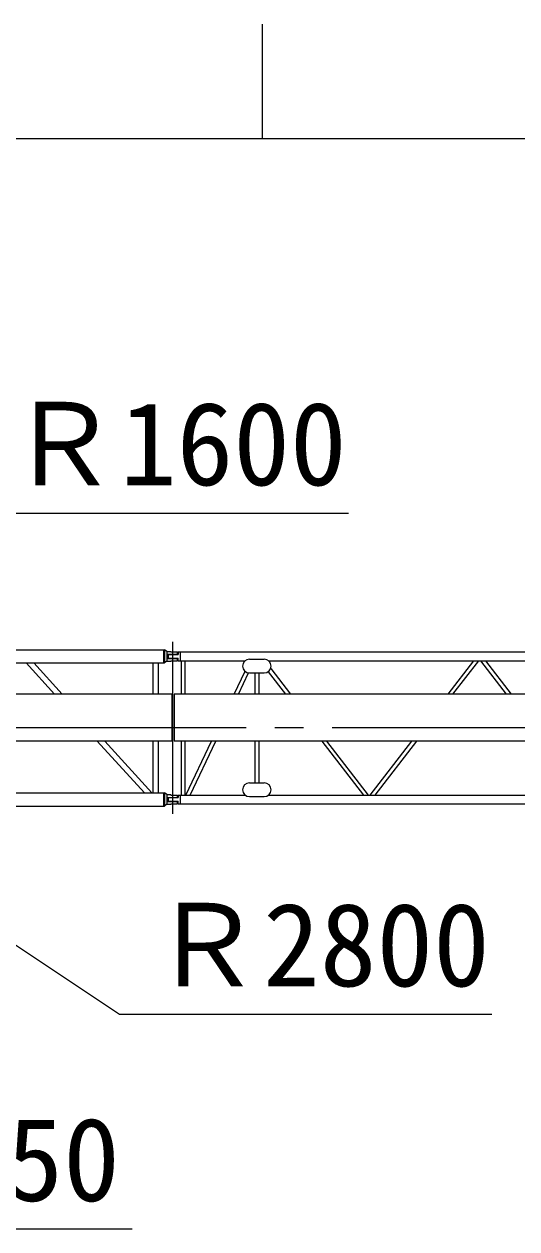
# Model space of a CAD drawing. Units: millimetres on the paper. Extents: x -210 to 210, y -146 to 148.
# Drawn here: x -138.45 to -121.24, y 100.42 to 142.5 of the extents above; entities that cross this region are included whole.
import ezdxf
from ezdxf.enums import TextEntityAlignment as Align

# ---------------------------------------------------------------- set-up
doc = ezdxf.new("R2010")
doc.units = ezdxf.units.MM
doc.linetypes.add('CHAIN2', pattern=[12, 9, -1, 1, -1])
doc.layers.add('1-1_MAIN0', color=3, linetype='Continuous', lineweight=18)
doc.layers.add('1-5_WAKU0', color=3, linetype='Continuous', lineweight=18)
doc.styles.add('ＭＳ ゴシック', font='')
doc.styles.get('ＭＳ ゴシック').set_extended_font_data('MS Gothic')

msp = doc.modelspace()

# ---------------------------------------------------------------- linework, layer by layer
at = {"layer": '1-1_MAIN0', "color": 7}
for p, q in [((-140.121, 125.418), (-127.121, 125.418)), ((-140.802, 111.705), (-135.121, 107.918)), ((-135.121, 107.918), (-122.121, 107.918))]:
    msp.add_line(p, q, dxfattribs=at)
at = {"layer": '1-1_MAIN0', "linetype": 'CHAIN2'}
for p, q in [((-133.254, 114.918), (-133.254, 120.918)), ((-133.254, 117.918), (-145.121, 117.918)), ((-106.691, 117.918), (-133.254, 117.918))]:
    msp.add_line(p, q, dxfattribs=at)
at = {"layer": '1-1_MAIN0'}
for p, q in [((-159.361, 120.646), (-133.546, 120.646)), ((-133.586, 120.646), (-133.586, 120.189)), ((-133.546, 120.646), (-133.546, 120.189)), ((-133.466, 120.588), (-133.546, 120.646)), ((-133.466, 120.588), (-133.466, 120.248)), ((-133.466, 120.588), (-133.332, 120.588)), ((-133.426, 120.49), (-133.426, 120.346)), ((-133.426, 120.49), (-133.094, 120.49)), ((-133.406, 120.482), (-133.074, 120.482)), ((-133.406, 120.354), (-133.406, 120.482)), ((-133.332, 120.57), (-133.332, 120.588)), ((-133.332, 120.57), (-133.094, 120.57)), ((-133.094, 120.49), (-133.094, 120.57)), ((-133.074, 120.57), (-133.074, 120.482)), ((-133.074, 120.57), (-106.539, 120.57)), ((-133.002, 120.57), (-133.002, 120.265)), ((-159.361, 120.189), (-133.546, 120.189)), ((-138.374, 120.189), (-137.383, 119.098)), ((-138.111, 120.189), (-137.12, 119.098)), ((-133.948, 119.098), (-133.948, 120.189)), ((-133.754, 119.098), (-133.754, 120.189)), ((-133.466, 120.248), (-133.546, 120.189)), ((-133.466, 120.248), (-133.332, 120.248)), ((-133.426, 120.346), (-133.094, 120.346)), ((-133.406, 120.354), (-133.074, 120.354)), ((-133.332, 120.265), (-133.094, 120.265)), ((-133.332, 120.248), (-133.332, 120.265)), ((-133.094, 120.265), (-133.094, 120.346)), ((-133.074, 120.265), (-133.074, 120.354)), ((-133.074, 120.265), (-130.732, 120.265)), ((-132.959, 119.098), (-132.959, 120.265)), ((-132.823, 119.098), (-132.823, 120.265)), ((-130.582, 120.318), (-130.062, 120.318)), ((-129.912, 120.265), (-106.539, 120.265)), ((-129.839, 119.988), (-129.152, 119.098)), ((-123.648, 119.098), (-122.748, 120.265)), ((-123.476, 119.098), (-122.576, 120.265)), ((-122.512, 120.265), (-121.612, 119.098)), ((-122.341, 120.265), (-121.44, 119.098)), ((-131.117, 119.098), (-130.736, 119.894)), ((-130.966, 119.098), (-130.611, 119.839)), ((-130.582, 119.838), (-130.062, 119.838)), ((-130.39, 119.838), (-130.39, 119.098)), ((-130.254, 119.838), (-130.254, 119.098)), ((-129.927, 119.879), (-129.324, 119.098)), ((-133.294, 119.098), (-146.963, 119.098)), ((-133.294, 119.098), (-133.294, 117.458)), ((-106.731, 119.098), (-133.214, 119.098)), ((-133.214, 119.098), (-133.214, 117.458)), ((-133.294, 117.458), (-146.963, 117.458)), ((-135.894, 117.458), (-134.25, 115.646)), ((-135.632, 117.458), (-133.988, 115.646)), ((-133.948, 115.646), (-133.948, 117.458)), ((-133.754, 115.646), (-133.754, 117.458)), ((-106.731, 117.458), (-133.214, 117.458)), ((-132.959, 115.57), (-132.959, 117.458)), ((-132.823, 115.57), (-132.823, 117.458)), ((-132.805, 115.57), (-131.902, 117.458)), ((-132.655, 115.57), (-131.751, 117.458)), ((-130.39, 117.458), (-130.39, 115.998)), ((-130.254, 117.458), (-130.254, 115.998)), ((-128.059, 117.458), (-126.604, 115.57)), ((-127.887, 117.458), (-126.432, 115.57)), ((-126.368, 115.57), (-124.913, 117.458)), ((-126.196, 115.57), (-124.741, 117.458)), ((-130.582, 115.998), (-130.062, 115.998)), ((-159.361, 115.646), (-133.546, 115.646)), ((-133.586, 115.646), (-133.586, 115.189)), ((-133.546, 115.646), (-133.546, 115.189)), ((-133.466, 115.588), (-133.546, 115.646)), ((-133.466, 115.588), (-133.466, 115.248)), ((-133.466, 115.588), (-133.332, 115.588)), ((-133.426, 115.49), (-133.426, 115.346)), ((-133.426, 115.49), (-133.094, 115.49)), ((-133.426, 115.346), (-133.094, 115.346)), ((-133.406, 115.482), (-133.074, 115.482)), ((-133.406, 115.354), (-133.406, 115.482)), ((-133.406, 115.354), (-133.074, 115.354)), ((-133.332, 115.57), (-133.332, 115.588)), ((-133.332, 115.57), (-133.094, 115.57)), ((-133.094, 115.49), (-133.094, 115.57)), ((-133.094, 115.265), (-133.094, 115.346)), ((-133.074, 115.57), (-133.074, 115.482)), ((-133.074, 115.57), (-130.732, 115.57)), ((-133.074, 115.265), (-133.074, 115.354)), ((-133.002, 115.57), (-133.002, 115.265)), ((-130.582, 115.518), (-130.062, 115.518)), ((-129.912, 115.57), (-106.539, 115.57)), ((-159.361, 115.189), (-133.546, 115.189)), ((-133.466, 115.248), (-133.546, 115.189)), ((-133.466, 115.248), (-133.332, 115.248)), ((-133.332, 115.265), (-133.094, 115.265)), ((-133.332, 115.248), (-133.332, 115.265)), ((-133.074, 115.265), (-106.539, 115.265)), ((-153.121, 100.418), (-134.671, 100.418))]:
    msp.add_line(p, q, dxfattribs=at)
for centre, start, end in [((-130.582, 120.078), 90, 270), ((-130.062, 120.078), 270, 90), ((-130.582, 115.758), 90, 270), ((-130.062, 115.758), 270, 90)]:
    msp.add_arc(centre, 0.24, start, end, dxfattribs=at)
at = {"layer": '1-5_WAKU0'}
msp.add_line((-130.121, 138.5), (-130.121, 142.5), dxfattribs=at)
at = {"layer": '1-5_WAKU0', "color": 2}
msp.add_line((-190.121, 138.5), (199.879, 138.5), dxfattribs=at)

# ---------------------------------------------------------------- texts
at = {"layer": '1-1_MAIN0', "color": 7, "style": 'ＭＳ ゴシック'}
for s, p in [('Ｒ1600', (-139.071, 125.521)), ('Ｒ2800', (-134.071, 108.021)), ('1650', (-143.021, 100.521))]:
    msp.add_text(s, height=2.909, dxfattribs=at).set_placement(p, align=Align.BOTTOM_LEFT)

doc.saveas('drawing.dxf')
